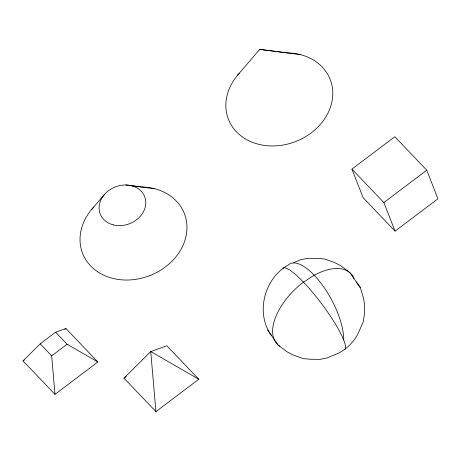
<?xml version="1.0" encoding="UTF-8"?>
<svg xmlns="http://www.w3.org/2000/svg" width="461" height="461" viewBox="0 0 461 461"><rect width="100%" height="100%" fill="white"/><g stroke="black" fill="none" stroke-linecap="round" stroke-linejoin="round"><path stroke-width="0.69" d="M91.555 209.548L104.128 194.853M237.375 75.466L259.704 49.373L287.07 52.859A54.634 45.184 -21.4 0 1 329.771 109.044A54.634 45.184 -21.4 0 1 252.311 142.282A54.634 45.184 -21.4 0 1 239.155 73.42M23.05 360.9L40.199 343.843L55.608 332.214L65.946 328.526L97.87 361.989L54.974 394.357L23.05 360.9L24.197 360.035M123.986 378.17L150.753 351.553L166.882 345.796L198.806 379.253L155.91 411.627L123.986 378.17L126.274 376.441M343.75 340.039A50.992 19.788 61.7 0 0 321.922 284.449A50.992 19.788 61.7 0 0 288.281 264.971C264.286 278.162 255.135 313.221 271.506 335.591M267.576 329.915L277.995 344.903L286.932 351.755L293.231 355.056L303.355 358.641L310.743 359.269L320.239 359.344L327.275 357.92L339.63 352.653L344.989 349.202L349.991 344.834L354.296 339.861L357.615 334.611L363.239 321.83L364.282 315.145L364.686 305.136L363.527 298.267L360.341 287.716L356.405 282.04M64.799 329.39L65.946 328.526M54.974 394.357L51.672 355.863L67.081 344.234L97.87 361.989M351.922 169.112L394.818 136.738L426.748 170.195L437.95 198.789L395.054 231.157L363.13 197.7L351.922 169.112L383.852 202.569L395.054 231.157M383.852 202.569L426.748 170.195M293.634 262.661L300.635 259.71L307.677 258.287L317.168 258.362L324.556 258.99L334.686 262.574L340.984 265.876L349.922 272.728L360.341 287.716M125.836 184.976L141.25 186.941A54.634 45.184 -21.4 0 1 183.87 243.322A54.634 45.184 -21.4 0 1 106.088 276.202A54.634 45.184 -21.4 0 1 93.802 207.001M259.704 49.373L300.503 54.646M131.702 185.754L154.677 188.728M198.806 379.253L150.753 351.553L155.91 411.627M55.608 332.214L67.081 344.234M40.199 343.843L51.672 355.863M279.539 346.09A50.992 27.147 -43.7 0 1 303.499 282.132L314.218 275.223A50.992 27.147 -43.7 0 1 353.99 278.605M282.921 268.429A50.992 9.191 53 0 1 285.492 267.864L290.004 270.094L296.141 274.958L303.499 282.132A50.992 9.191 53 0 1 344.989 349.202M113.199 224.859A23.863 19.737 -21.4 0 0 145.647 200.374A23.863 19.737 -21.4 0 0 108.508 190.693A23.863 19.737 -21.4 0 0 113.199 224.859"/></g></svg>
